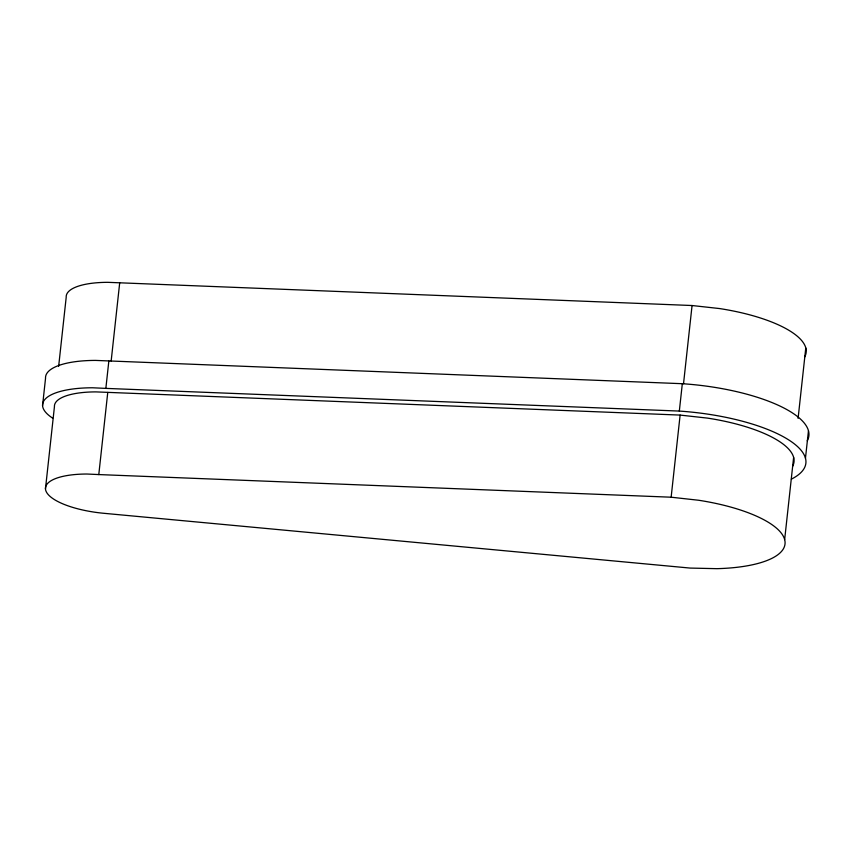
<?xml version="1.0" encoding="UTF-8"?>
<svg xmlns="http://www.w3.org/2000/svg" width="851" height="851" viewBox="0 0 851 851"><rect width="100%" height="100%" fill="white"/><g stroke="black" fill="none" stroke-linecap="round" stroke-linejoin="round"><path stroke-width="1.28" d="M42.55 405.661L45.539 378.291A69.984 23.03 6.2 0 1 95.589 360.409L682.321 383.705A116.651 38.391 6.2 0 1 807.248 440.839M58.655 366.302L66.208 297.212A58.23 19.158 6.2 0 1 107.843 282.33L692.065 305.52L719.584 308.562A104.896 34.519 6.2 0 1 804.695 356.931M45.465 488.857L54.432 406.735A58.038 19.105 6.2 0 1 95.929 391.896L680.119 415.086L707.585 418.118A104.694 34.455 6.2 0 1 792.547 466.401M52.677 418.149A69.984 23.03 6.2 0 1 92.589 387.779L105.854 388.386L108.843 361.015M793.621 457.476L784.654 539.598A104.694 34.455 6.2 0 1 716.946 568.67L690.129 568.074L104.503 513.355A58.038 19.105 6.2 0 1 46.124 491.421A58.038 19.105 6.2 0 1 86.962 474.028L98.79 474.571L107.758 392.439M111.151 361.09L119.693 282.872M791.356 479.145A116.651 38.391 6.2 0 0 787.122 438.925A116.651 38.391 6.2 0 0 679.332 411.076L682.321 383.705M98.79 474.571L671.141 497.207L680.119 415.086M683.523 383.737L692.065 305.52M798.089 418.373L805.78 347.985M805.461 458.264L808.45 430.893M105.854 388.386L679.332 411.076M671.141 497.207L698.607 500.25A104.694 34.455 6.2 0 1 784.654 539.598"/></g></svg>
